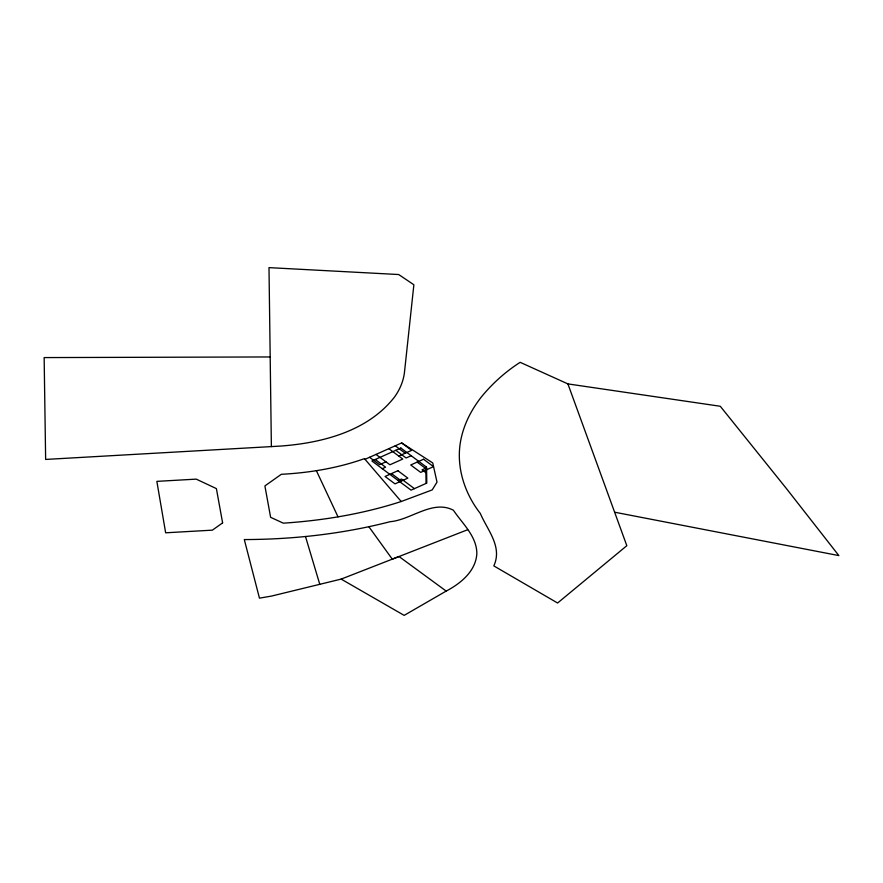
<?xml version="1.0" encoding="UTF-8"?>
<svg xmlns="http://www.w3.org/2000/svg" width="883" height="883" viewBox="0 0 883 883"><rect width="100%" height="100%" fill="white"/><g stroke="black" fill="none" stroke-linecap="round" stroke-linejoin="round"><path stroke-width="1.32" d="M446.191 591.08L404.16 615.374L341.158 579.105L271.445 596.091L259.459 598.155L244.304 539.568C293.355 539.436 342.538 533.939 390.109 521.698C410.86 520.043 432.703 499.325 453.409 510.242C462.35 523.564 476.776 536.202 476.853 553.586C475.816 571.224 460.705 583.453 446.191 591.08L399.017 556.522L392.284 559.16L368.906 526.776M365.032 459.326L401.666 442.924L432.747 462.935L437.008 482.129L432.206 489.91L401.224 501.511C363.112 513.906 323.255 520.517 283.322 523.166L270.617 517.317L264.9 485.926L281.324 474.303C309.558 472.802 337.759 468.145 364.447 458.641L401.224 501.511M385.948 461.831L379.535 464.701L369.58 457.295M398.785 456.081L411.621 450.341L401.666 442.924M382.24 468.685L385.595 467.184L375.264 459.491M411.191 455.727L406.125 457.99L395.794 450.297M398.156 480.54L401.511 479.039L414.414 488.641M425.871 468.133L422.052 469.844L425.926 472.725M341.158 579.105L467.648 529.734M270.187 356.953L44.15 357.582L45.64 459.436L280.562 446.07C322.074 443.012 367.891 431.346 394.58 396.953A137.406 79.327 0 0 0 404.524 371.82L413.873 284.767L398.697 274.536L268.995 267.626L271.379 446.599M567.901 383.906L626.82 545.694L557.592 603.012L493.829 565.904C502.692 546.599 487.339 530.021 480.33 513.476C464.944 493.818 456.423 468.288 460.231 443.31A249.216 143.885 0 0 1 481.246 397.118C492.284 383.575 505.429 371.754 520.153 362.328L567.901 383.906L720.274 406.268L786.146 488.211L838.85 555.584L614.623 512.206M395.253 445.805L405.198 453.211M417.14 462.107L427.096 469.513M388.829 448.674L402.769 459.05L389.933 464.789L375.992 454.414M391.478 473.597L401.423 481.003M316.379 470.672L338.012 516.842M305.485 536.489L319.778 584.314M425.849 466.632L426.048 483.442M222.615 522.891L212.373 530.153L165.651 532.802L156.854 481.367L196.247 479.127L216.39 488.608L222.615 522.891M400.86 448.034L371.909 460.992L411.059 490.142L426.776 483.111L426.588 467.184L400.86 448.034M397.891 470.716L385.054 476.467L395.01 483.873L407.847 478.133L397.891 470.716M423.564 459.226L410.727 464.977L420.683 472.383L433.509 466.643L423.564 459.226"/></g></svg>
